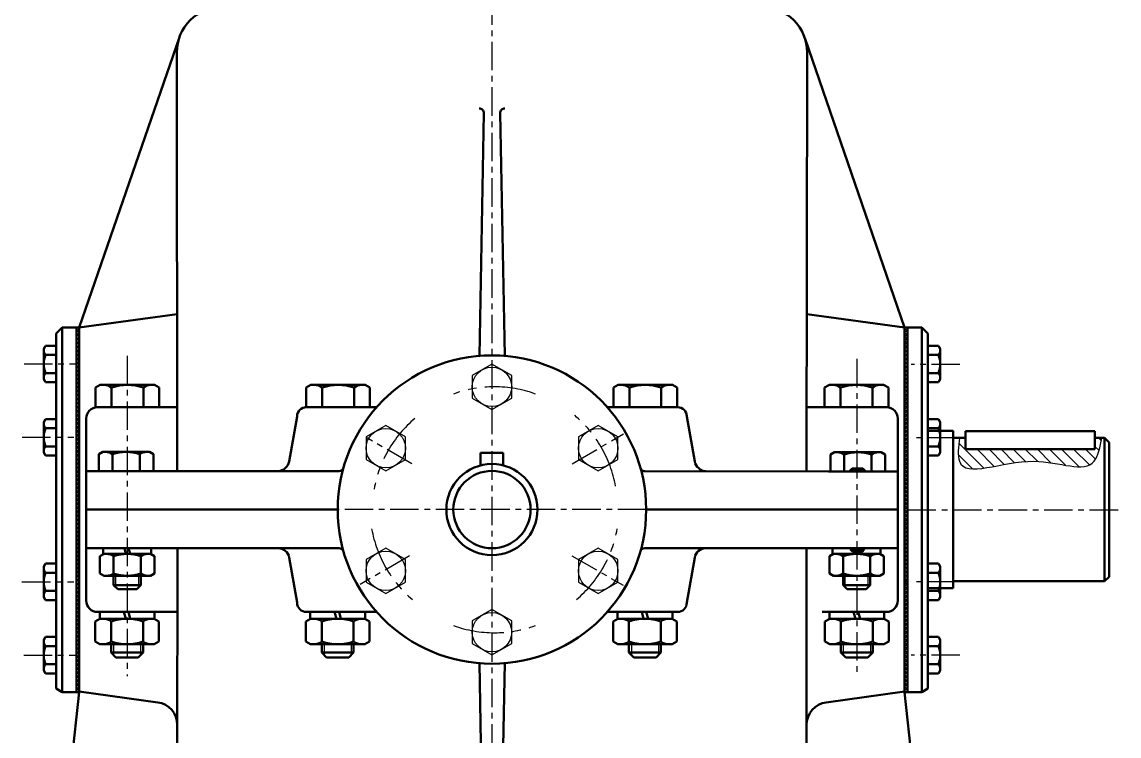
# Model space of a CAD drawing. Header units: millimetres. Extents: x -21370 to -1531, y 2 to 2748.
# Drawn here: x -3609.7 to -3127.6, y 1096.4 to 1410.3 of the extents above; entities that cross this region are included whole.
import ezdxf

# ---------------------------------------------------------------- set-up
doc = ezdxf.new("R2010")
doc.units = ezdxf.units.MM
doc.header["$LTSCALE"] = 10
doc.header["$MEASUREMENT"] = 0
doc.linetypes.add('CENTER', pattern=[2, 1.25, -0.25, 0.25, -0.25])
doc.linetypes.add('CENTER2', pattern=[1.125, 0.75, -0.125, 0.125, -0.125])
for name, color, linetype, lineweight in [('net dam', 7, 'Continuous', 50), ('NET TAM', 80, 'CENTER', 25), ('NET ĐẬM', 7, 'Continuous', 50), ('THƯỜNG MẢNH', 110, 'Continuous', 25)]:
    doc.layers.add(name, color=color, linetype=linetype, lineweight=lineweight)

msp = doc.modelspace()

# ---------------------------------------------------------------- linework, layer by layer
for points in [[(-3403.187, 1259.895), (-3411.848, 1254.895), (-3411.848, 1244.895), (-3403.187, 1239.895), (-3394.527, 1244.895), (-3394.527, 1254.895)], [(-3458.54, 1227.938), (-3458.54, 1217.938), (-3449.879, 1212.938), (-3441.219, 1217.938), (-3441.219, 1227.938), (-3449.879, 1232.938)], [(-3347.835, 1227.938), (-3356.495, 1232.938), (-3365.155, 1227.938), (-3365.155, 1217.938), (-3356.495, 1212.938), (-3347.835, 1217.938)], [(-3458.54, 1164.022), (-3449.879, 1159.022), (-3441.219, 1164.022), (-3441.219, 1174.022), (-3449.879, 1179.022), (-3458.54, 1174.022)], [(-3347.835, 1164.022), (-3347.835, 1174.022), (-3356.495, 1179.022), (-3365.155, 1174.022), (-3365.155, 1164.022), (-3356.495, 1159.022)], [(-3403.187, 1132.065), (-3394.527, 1137.065), (-3394.527, 1147.065), (-3403.187, 1152.065), (-3411.848, 1147.065), (-3411.848, 1137.065)]]:
    msp.add_lwpolyline(points, close=True)
for centre in [(-3403.187, 1249.895), (-3449.879, 1222.938), (-3356.495, 1222.938), (-3449.879, 1169.022), (-3356.495, 1169.022), (-3403.187, 1142.065)]:
    msp.add_circle(centre, 8.66)
at = {"layer": 'net dam'}
for p, q in [((-3408.706, 1263.535), (-3406.789, 1370.227)), ((-3397.567, 1263.526), (-3399.551, 1370.226)), ((-3594.689, 1273.39), (-3592.109, 1275.97)), ((-3592.109, 1275.97), (-3594.689, 1273.39)), ((-3594.689, 1117.315), (-3594.689, 1273.39)), ((-3592.109, 1275.97), (-3584.533, 1275.97)), ((-3592.109, 1275.97), (-3592.109, 1115.754)), ((-3585.823, 1275.97), (-3585.823, 1115.754)), ((-3584.533, 1275.97), (-3584.533, 1115.754)), ((-3221.842, 1275.97), (-3221.842, 1115.754)), ((-3214.265, 1275.97), (-3221.842, 1275.97)), ((-3220.552, 1275.97), (-3220.552, 1115.754)), ((-3211.685, 1273.39), (-3214.265, 1275.97)), ((-3214.265, 1275.97), (-3211.685, 1273.39)), ((-3214.265, 1275.97), (-3214.265, 1115.754)), ((-3211.685, 1117.315), (-3211.685, 1273.39)), ((-3594.689, 1267.97), (-3599.394, 1267.97)), ((-3599.394, 1263.97), (-3594.689, 1263.97)), ((-3211.685, 1267.97), (-3206.98, 1267.97)), ((-3206.98, 1263.97), (-3211.685, 1263.97)), ((-3594.689, 1255.97), (-3599.394, 1255.97)), ((-3211.685, 1255.97), (-3206.98, 1255.97)), ((-3594.689, 1251.97), (-3599.394, 1251.97)), ((-3577.382, 1240.97), (-3577.382, 1249.569)), ((-3570.382, 1240.97), (-3570.382, 1249.569)), ((-3556.382, 1249.569), (-3556.382, 1240.97)), ((-3549.382, 1240.97), (-3549.382, 1249.569)), ((-3484.816, 1240.97), (-3484.816, 1249.569)), ((-3477.816, 1240.97), (-3477.816, 1249.569)), ((-3463.816, 1249.569), (-3463.816, 1240.97)), ((-3456.816, 1240.97), (-3456.816, 1249.569)), ((-3349.816, 1240.97), (-3349.816, 1249.569)), ((-3342.816, 1240.97), (-3342.816, 1249.569)), ((-3328.816, 1249.569), (-3328.816, 1240.97)), ((-3321.816, 1240.97), (-3321.816, 1249.569)), ((-3256.993, 1240.97), (-3256.993, 1249.569)), ((-3249.993, 1249.569), (-3249.993, 1240.97)), ((-3235.993, 1240.97), (-3235.993, 1249.569)), ((-3228.993, 1240.97), (-3228.993, 1249.569)), ((-3211.685, 1251.97), (-3206.98, 1251.97)), ((-3594.689, 1235.742), (-3599.394, 1235.742)), ((-3599.394, 1231.742), (-3594.689, 1231.742)), ((-3206.98, 1231.742), (-3211.685, 1231.742)), ((-3594.689, 1223.742), (-3599.394, 1223.742)), ((-3575.971, 1212.888), (-3575.971, 1220.259)), ((-3569.971, 1212.888), (-3569.971, 1220.259)), ((-3557.971, 1220.259), (-3557.971, 1212.888)), ((-3551.971, 1212.888), (-3551.971, 1220.259)), ((-3254.403, 1212.763), (-3254.403, 1220.134)), ((-3248.403, 1220.134), (-3248.403, 1212.763)), ((-3236.403, 1212.763), (-3236.403, 1220.134)), ((-3230.403, 1212.763), (-3230.403, 1220.134)), ((-3211.685, 1223.742), (-3206.98, 1223.742)), ((-3594.689, 1219.742), (-3599.394, 1219.742)), ((-3211.685, 1219.742), (-3206.98, 1219.742)), ((-3245.904, 1212.963), (-3244.914, 1213.963)), ((-3245.904, 1212.963), (-3239.224, 1212.963)), ((-3244.914, 1213.963), (-3240.214, 1213.963)), ((-3239.224, 1212.963), (-3240.214, 1213.963)), ((-3585.461, 1178.959), (-3584.533, 1178.959)), ((-3581.533, 1178.959), (-3566.756, 1178.959)), ((-3573.566, 1178.959), (-3541.533, 1178.959)), ((-3232.808, 1178.959), (-3264.842, 1178.959)), ((-3244.563, 1177.457), (-3245.573, 1178.457)), ((-3245.563, 1178.959), (-3239.563, 1178.959)), ((-3240.563, 1177.457), (-3239.553, 1178.457)), ((-3224.842, 1178.959), (-3239.619, 1178.959)), ((-3220.914, 1178.959), (-3221.842, 1178.959)), ((-3594.689, 1172.218), (-3599.394, 1172.218)), ((-3575.454, 1167.89), (-3575.454, 1175.431)), ((-3569.454, 1167.89), (-3569.454, 1175.431)), ((-3557.454, 1175.431), (-3557.454, 1167.89)), ((-3551.454, 1167.89), (-3551.454, 1175.431)), ((-3254.92, 1167.89), (-3254.92, 1175.431)), ((-3248.92, 1175.431), (-3248.92, 1167.89)), ((-3236.92, 1167.89), (-3236.92, 1175.431)), ((-3230.92, 1167.89), (-3230.92, 1175.431)), ((-3211.685, 1172.218), (-3206.98, 1172.218)), ((-3594.689, 1168.218), (-3599.394, 1168.218)), ((-3573.671, 1166.861), (-3553.237, 1166.861)), ((-3569.454, 1162.761), (-3569.454, 1166.861)), ((-3557.454, 1162.761), (-3557.454, 1166.861)), ((-3232.703, 1166.861), (-3253.137, 1166.861)), ((-3248.92, 1162.761), (-3248.92, 1166.861)), ((-3236.92, 1162.761), (-3236.92, 1166.861)), ((-3211.685, 1168.218), (-3206.98, 1168.218)), ((-3569.454, 1162.761), (-3567.654, 1160.961)), ((-3557.454, 1162.761), (-3569.454, 1162.761)), ((-3557.454, 1162.761), (-3559.254, 1160.961)), ((-3248.92, 1162.761), (-3247.12, 1160.961)), ((-3248.92, 1162.761), (-3236.92, 1162.761)), ((-3236.92, 1162.761), (-3238.72, 1160.961)), ((-3599.394, 1160.218), (-3594.689, 1160.218)), ((-3567.654, 1160.961), (-3559.254, 1160.961)), ((-3238.72, 1160.961), (-3247.12, 1160.961)), ((-3206.98, 1160.218), (-3211.685, 1160.218)), ((-3594.689, 1156.218), (-3599.394, 1156.218)), ((-3211.685, 1156.218), (-3206.98, 1156.218)), ((-3541.533, 1150.987), (-3576.66, 1150.987)), ((-3453.88, 1150.987), (-3484.816, 1150.99)), ((-3321.449, 1150.987), (-3352.495, 1150.987)), ((-3258.13, 1150.987), (-3229.715, 1150.987)), ((-3577.533, 1137.988), (-3577.533, 1146.786)), ((-3570.533, 1137.988), (-3570.533, 1146.786)), ((-3556.533, 1146.786), (-3556.533, 1137.988)), ((-3549.533, 1137.988), (-3549.533, 1146.786)), ((-3484.967, 1137.988), (-3484.967, 1146.786)), ((-3477.967, 1137.988), (-3477.967, 1146.786)), ((-3463.967, 1146.786), (-3463.967, 1137.988)), ((-3456.967, 1137.988), (-3456.967, 1146.786)), ((-3349.967, 1137.988), (-3349.967, 1146.786)), ((-3342.967, 1137.988), (-3342.967, 1146.786)), ((-3328.967, 1146.786), (-3328.967, 1137.988)), ((-3321.967, 1137.988), (-3321.967, 1146.786)), ((-3256.842, 1137.988), (-3256.842, 1146.786)), ((-3249.842, 1146.786), (-3249.842, 1137.988)), ((-3235.842, 1137.988), (-3235.842, 1146.786)), ((-3228.842, 1137.988), (-3228.842, 1146.786)), ((-3594.689, 1139.99), (-3599.394, 1139.99)), ((-3211.685, 1139.99), (-3206.98, 1139.99)), ((-3594.689, 1135.99), (-3599.394, 1135.99)), ((-3575.453, 1136.787), (-3551.613, 1136.787)), ((-3570.533, 1136.787), (-3570.533, 1133.087)), ((-3570.533, 1133.087), (-3568.433, 1130.987)), ((-3570.533, 1133.087), (-3556.533, 1133.087)), ((-3558.633, 1130.987), (-3556.533, 1133.087)), ((-3556.533, 1136.787), (-3556.533, 1133.087)), ((-3482.887, 1136.787), (-3459.047, 1136.787)), ((-3477.967, 1136.787), (-3477.967, 1133.087)), ((-3477.967, 1133.087), (-3475.867, 1130.987)), ((-3477.967, 1133.087), (-3463.967, 1133.087)), ((-3466.067, 1130.987), (-3463.967, 1133.087)), ((-3463.967, 1136.787), (-3463.967, 1133.087)), ((-3347.887, 1136.787), (-3324.048, 1136.787)), ((-3342.967, 1136.787), (-3342.967, 1133.087)), ((-3342.967, 1133.087), (-3340.867, 1130.987)), ((-3342.967, 1133.087), (-3328.967, 1133.087)), ((-3331.067, 1130.987), (-3328.967, 1133.087)), ((-3328.967, 1136.787), (-3328.967, 1133.087)), ((-3230.922, 1136.787), (-3254.761, 1136.787)), ((-3249.842, 1136.787), (-3249.842, 1133.087)), ((-3247.742, 1130.987), (-3249.842, 1133.087)), ((-3235.842, 1133.087), (-3249.842, 1133.087)), ((-3235.842, 1133.087), (-3237.942, 1130.987)), ((-3235.842, 1136.787), (-3235.842, 1133.087)), ((-3211.685, 1135.99), (-3206.98, 1135.99)), ((-3568.433, 1130.987), (-3558.633, 1130.987)), ((-3475.867, 1130.987), (-3466.067, 1130.987)), ((-3408.706, 1128.425), (-3405.778, 965.491)), ((-3397.567, 1128.433), (-3400.597, 965.491)), ((-3340.867, 1130.987), (-3331.067, 1130.987)), ((-3237.942, 1130.987), (-3247.742, 1130.987)), ((-3599.394, 1127.99), (-3594.689, 1127.99)), ((-3594.689, 1123.99), (-3599.394, 1123.99)), ((-3206.98, 1127.99), (-3211.685, 1127.99)), ((-3211.685, 1123.99), (-3206.98, 1123.99))]:
    msp.add_line(p, q, dxfattribs=at)
at = {"layer": 'net dam', "ltscale": 3}
for p, q in [((-3599.394, 1267.97), (-3600.144, 1266.671)), ((-3600.144, 1253.269), (-3600.144, 1266.671)), ((-3206.98, 1267.97), (-3206.23, 1266.671)), ((-3206.23, 1253.269), (-3206.23, 1266.671)), ((-3599.394, 1251.97), (-3600.144, 1253.269)), ((-3577.382, 1249.569), (-3575.301, 1250.77)), ((-3575.301, 1250.77), (-3551.462, 1250.77)), ((-3549.382, 1249.569), (-3551.462, 1250.77)), ((-3484.816, 1249.569), (-3482.736, 1250.77)), ((-3482.736, 1250.77), (-3458.896, 1250.77)), ((-3456.816, 1249.569), (-3458.896, 1250.77)), ((-3349.816, 1249.569), (-3347.736, 1250.77)), ((-3347.736, 1250.77), (-3323.896, 1250.77)), ((-3321.816, 1249.569), (-3323.896, 1250.77)), ((-3256.993, 1249.569), (-3254.913, 1250.77)), ((-3231.073, 1250.77), (-3254.913, 1250.77)), ((-3228.993, 1249.569), (-3231.073, 1250.77)), ((-3206.98, 1251.97), (-3206.23, 1253.269)), ((-3599.394, 1235.742), (-3600.144, 1234.443)), ((-3600.144, 1221.041), (-3600.144, 1234.443)), ((-3206.98, 1235.742), (-3206.23, 1234.443)), ((-3206.23, 1221.041), (-3206.23, 1234.443)), ((-3599.394, 1219.742), (-3600.144, 1221.041)), ((-3575.971, 1220.259), (-3574.188, 1221.288)), ((-3574.188, 1221.288), (-3553.754, 1221.288)), ((-3551.971, 1220.259), (-3553.754, 1221.288)), ((-3254.403, 1220.134), (-3252.62, 1221.163)), ((-3232.186, 1221.163), (-3252.62, 1221.163)), ((-3230.403, 1220.134), (-3232.186, 1221.163)), ((-3206.98, 1219.742), (-3206.23, 1221.041)), ((-3575.971, 1212.888), (-3551.117, 1212.888)), ((-3245.901, 1212.763), (-3255.258, 1212.763)), ((-3230.403, 1212.763), (-3239.225, 1212.763)), ((-3575.454, 1175.431), (-3573.671, 1176.461)), ((-3574.004, 1178.961), (-3574.004, 1176.461)), ((-3574.004, 1176.461), (-3552.904, 1176.461)), ((-3564.689, 1178.959), (-3564.019, 1176.459)), ((-3562.889, 1178.959), (-3562.219, 1176.459)), ((-3551.454, 1175.431), (-3553.237, 1176.461)), ((-3552.904, 1178.961), (-3552.904, 1176.461)), ((-3254.92, 1175.431), (-3253.137, 1176.461)), ((-3253.47, 1178.961), (-3253.47, 1176.461)), ((-3232.37, 1176.461), (-3253.47, 1176.461)), ((-3244.563, 1177.457), (-3240.563, 1177.457)), ((-3243.595, 1177.457), (-3243.328, 1176.459)), ((-3241.795, 1177.457), (-3241.528, 1176.459)), ((-3230.92, 1175.431), (-3232.703, 1176.461)), ((-3232.37, 1178.961), (-3232.37, 1176.461)), ((-3599.394, 1172.218), (-3600.144, 1170.919)), ((-3206.98, 1172.218), (-3206.23, 1170.919)), ((-3600.144, 1170.919), (-3600.144, 1157.517)), ((-3575.454, 1167.89), (-3573.671, 1166.861)), ((-3551.454, 1167.89), (-3553.237, 1166.861)), ((-3254.92, 1167.89), (-3253.137, 1166.861)), ((-3230.92, 1167.89), (-3232.703, 1166.861)), ((-3206.23, 1170.919), (-3206.23, 1157.517)), ((-3599.394, 1156.218), (-3600.144, 1157.517)), ((-3206.98, 1156.218), (-3206.23, 1157.517)), ((-3577.533, 1146.786), (-3575.453, 1147.987)), ((-3575.583, 1150.987), (-3575.583, 1147.987)), ((-3575.583, 1147.987), (-3551.483, 1147.987)), ((-3564.935, 1150.987), (-3564.131, 1147.987)), ((-3562.935, 1150.987), (-3562.131, 1147.987)), ((-3549.533, 1146.786), (-3551.613, 1147.987)), ((-3551.483, 1150.987), (-3551.483, 1147.987)), ((-3484.967, 1146.786), (-3482.887, 1147.987)), ((-3483.017, 1150.987), (-3483.017, 1147.987)), ((-3483.017, 1147.987), (-3458.917, 1147.987)), ((-3472.369, 1150.987), (-3471.565, 1147.987)), ((-3470.369, 1150.987), (-3469.565, 1147.987)), ((-3456.967, 1146.786), (-3459.047, 1147.987)), ((-3458.917, 1150.987), (-3458.917, 1147.987)), ((-3349.967, 1146.786), (-3347.887, 1147.987)), ((-3348.017, 1150.987), (-3348.017, 1147.987)), ((-3348.017, 1147.987), (-3323.917, 1147.987)), ((-3337.369, 1150.987), (-3336.566, 1147.987)), ((-3335.369, 1150.987), (-3334.566, 1147.987)), ((-3321.967, 1146.786), (-3324.048, 1147.987)), ((-3323.917, 1150.987), (-3323.917, 1147.987)), ((-3256.842, 1146.786), (-3254.761, 1147.987)), ((-3254.892, 1150.987), (-3254.892, 1147.987)), ((-3230.792, 1147.987), (-3254.892, 1147.987)), ((-3244.243, 1150.987), (-3243.44, 1147.987)), ((-3242.243, 1150.987), (-3241.44, 1147.987)), ((-3228.842, 1146.786), (-3230.922, 1147.987)), ((-3230.792, 1150.987), (-3230.792, 1147.987)), ((-3599.394, 1139.99), (-3600.144, 1138.691)), ((-3600.144, 1138.691), (-3600.144, 1125.289)), ((-3577.533, 1137.988), (-3575.453, 1136.787)), ((-3549.533, 1137.988), (-3551.613, 1136.787)), ((-3484.967, 1137.988), (-3482.887, 1136.787)), ((-3456.967, 1137.988), (-3459.047, 1136.787)), ((-3349.967, 1137.988), (-3347.887, 1136.787)), ((-3321.967, 1137.988), (-3324.048, 1136.787)), ((-3256.842, 1137.988), (-3254.761, 1136.787)), ((-3228.842, 1137.988), (-3230.922, 1136.787)), ((-3206.98, 1139.99), (-3206.23, 1138.691)), ((-3206.23, 1138.691), (-3206.23, 1125.289)), ((-3599.394, 1123.99), (-3600.144, 1125.289)), ((-3206.98, 1123.99), (-3206.23, 1125.289))]:
    msp.add_line(p, q, dxfattribs=at)
for centre, radius, start, end in [((-3597.103, 1265.97), 3.042, 180, 221.11209), ((-3589.103, 1259.97), 11.042, 158.76069, 201.23931), ((-3209.272, 1265.97), 3.042, 318.88791, 0), ((-3217.272, 1259.97), 11.042, 338.76069, 21.23931), ((-3597.103, 1253.97), 3.042, 138.88791, 180), ((-3209.272, 1253.97), 3.042, 0, 41.11209), ((-3573.882, 1245.069), 5.7, 52.12112, 90), ((-3552.882, 1245.069), 5.7, 90, 127.87888), ((-3481.316, 1245.069), 5.7, 52.12112, 90), ((-3460.316, 1245.069), 5.7, 90, 127.87888), ((-3346.316, 1245.069), 5.7, 52.12112, 90), ((-3325.316, 1245.069), 5.7, 90, 127.87888), ((-3253.493, 1245.069), 5.7, 52.12112, 90), ((-3232.493, 1245.069), 5.7, 90, 127.87888), ((-3597.103, 1233.742), 3.042, 180, 221.11209), ((-3589.103, 1227.742), 11.042, 158.76069, 201.23931), ((-3209.272, 1233.742), 3.042, 318.88791, 0), ((-3217.272, 1227.742), 11.042, 338.76069, 21.23931), ((-3597.103, 1221.742), 3.042, 138.88791, 180), ((-3572.971, 1216.402), 4.886, 52.12112, 90), ((-3554.971, 1216.402), 4.886, 90, 127.87888), ((-3251.403, 1216.277), 4.886, 52.12112, 90), ((-3233.403, 1216.277), 4.886, 90, 127.87888), ((-3209.272, 1221.742), 3.042, 0, 41.11209), ((-3572.454, 1171.575), 4.886, 52.12112, 90), ((-3554.454, 1171.575), 4.886, 90, 127.87888), ((-3251.92, 1171.575), 4.886, 52.12112, 90), ((-3233.92, 1171.575), 4.886, 90, 127.87888), ((-3597.103, 1170.218), 3.042, 180, 221.11209), ((-3589.103, 1164.218), 11.042, 158.76069, 201.23931), ((-3572.454, 1171.747), 4.886, 270, 307.87888), ((-3563.454, 1184.861), 18, 250.52878, 289.47122), ((-3554.454, 1171.747), 4.886, 232.12112, 270), ((-3251.92, 1171.747), 4.886, 270, 307.87888), ((-3242.92, 1184.861), 18, 250.52878, 289.47122), ((-3233.92, 1171.747), 4.886, 232.12112, 270), ((-3209.272, 1170.218), 3.042, 318.88791, 0), ((-3217.272, 1164.218), 11.042, 338.76069, 21.23931), ((-3597.103, 1158.218), 3.042, 138.88791, 180), ((-3209.272, 1158.218), 3.042, 0, 41.11209), ((-3574.033, 1142.286), 5.7, 52.12112, 90), ((-3553.033, 1142.286), 5.7, 90, 127.87888), ((-3481.467, 1142.286), 5.7, 52.12112, 90), ((-3460.467, 1142.286), 5.7, 90, 127.87888), ((-3346.467, 1142.286), 5.7, 52.12112, 90), ((-3325.467, 1142.286), 5.7, 90, 127.87888), ((-3253.342, 1142.286), 5.7, 52.12112, 90), ((-3232.342, 1142.286), 5.7, 90, 127.87888), ((-3597.103, 1137.99), 3.042, 180, 221.11209), ((-3574.033, 1142.487), 5.7, 270, 307.87888), ((-3563.533, 1157.787), 21, 250.52878, 289.47122), ((-3553.033, 1142.487), 5.7, 232.12112, 270), ((-3481.467, 1142.487), 5.7, 270, 307.87888), ((-3470.967, 1157.787), 21, 250.52878, 289.47122), ((-3460.467, 1142.487), 5.7, 232.12112, 270), ((-3346.467, 1142.487), 5.7, 270, 307.87888), ((-3335.967, 1157.787), 21, 250.52878, 289.47122), ((-3325.467, 1142.487), 5.7, 232.12112, 270), ((-3253.342, 1142.487), 5.7, 270, 307.87888), ((-3242.842, 1157.787), 21, 250.52878, 289.47122), ((-3232.342, 1142.487), 5.7, 232.12112, 270), ((-3209.272, 1137.99), 3.042, 318.88791, 0), ((-3589.103, 1131.99), 11.042, 158.76069, 201.23931), ((-3217.272, 1131.99), 11.042, 338.76069, 21.23931), ((-3597.103, 1125.99), 3.042, 138.88791, 180), ((-3209.272, 1125.99), 3.042, 0, 41.11209)]:
    msp.add_arc(centre, radius, start, end, dxfattribs=at)
at = {"layer": 'net dam'}
for centre, radius, start, end in [((-3563.382, 1229.77), 21, 70.52878, 109.47122), ((-3552.882, 1245.069), 5.7, 90, 127.87888), ((-3470.816, 1229.77), 21, 70.52878, 109.47122), ((-3460.316, 1245.069), 5.7, 90, 127.87888), ((-3335.816, 1229.77), 21, 70.52878, 109.47122), ((-3325.316, 1245.069), 5.7, 90, 127.87888), ((-3253.493, 1245.069), 5.7, 52.12112, 90), ((-3242.993, 1229.77), 21, 70.52878, 109.47122), ((-3563.971, 1203.288), 18, 70.52878, 109.47122), ((-3554.971, 1216.402), 4.886, 90, 127.87888), ((-3251.403, 1216.277), 4.886, 52.12112, 90), ((-3242.403, 1203.163), 18, 70.52878, 109.47122), ((-3563.454, 1158.461), 18, 70.52878, 109.47122), ((-3554.454, 1171.575), 4.886, 90, 127.87888), ((-3251.92, 1171.575), 4.886, 52.12112, 90), ((-3242.92, 1158.461), 18, 70.52878, 109.47122), ((-3563.533, 1126.987), 21, 70.52878, 109.47122), ((-3553.033, 1142.286), 5.7, 90, 127.87888), ((-3470.967, 1126.987), 21, 70.52878, 109.47122), ((-3460.467, 1142.286), 5.7, 90, 127.87888), ((-3335.967, 1126.987), 21, 70.52878, 109.47122), ((-3325.467, 1142.286), 5.7, 90, 127.87888), ((-3253.342, 1142.286), 5.7, 52.12112, 90), ((-3242.842, 1126.987), 21, 70.52878, 109.47122)]:
    msp.add_arc(centre, radius, start, end, dxfattribs=at)
at = {"layer": 'NET TAM'}
for p, q in [((-3403.192, 1481.601), (-3403.192, 956.417)), ((-3438.436, 1216.059, 8.205), (-3458.491, 1227.689, 36.991)), ((-3367.963, 1216.1, 8.205), (-3345.395, 1229.251)), ((-3335.407, 1195.98), (-3470.967, 1195.98)), ((-3220.552, 1195.862), (-3127.606, 1195.862)), ((-3439.363, 1175.647, -6.948), (-3461.117, 1163.088, -6.948)), ((-3368.07, 1175.666, 7.373), (-3345.545, 1162.688, -0.832))]:
    msp.add_line(p, q, dxfattribs=at)
at = {"layer": 'NET TAM', "linetype": 'CENTER'}
for p, q in [((-3563.533, 1263.547), (-3563.533, 1122.68)), ((-3608.797, 1259.97), (-3586.06, 1259.97)), ((-3242.842, 1262.16), (-3242.842, 1122.68)), ((-3197.541, 1259.734), (-3218.937, 1259.734)), ((-3609.625, 1227.742), (-3586.888, 1227.742)), ((-3199.151, 1227.506), (-3219.173, 1227.506)), ((-3609.743, 1164.218), (-3587.006, 1164.218)), ((-3199.151, 1164.218), (-3219.173, 1164.218)), ((-3608.972, 1131.99), (-3586.235, 1131.99)), ((-3197.541, 1131.99), (-3218.937, 1131.99))]:
    msp.add_line(p, q, dxfattribs=at)
at = {"layer": 'NET TAM', "linetype": 'CENTER2', "ltscale": 3}
for centre, start, end in [((-3402.084, 1196.907), 70.18415, 109.81585), ((-3402.848, 1195.539, 17.592), 130.18415, 169.81585), ((-3401.039, 1196.907), 10.18415, 49.81585), ((-3403.891, 1196.907), 190.18415, 229.81585), ((-3400.274, 1196.907), 310.18415, 349.81585), ((-3402.084, 1194.827), 250.18415, 289.81585)]:
    msp.add_arc(centre, 53, start, end, dxfattribs=at)
at = {"layer": 'NET ĐẬM'}
for p, q in [((-3584.533, 1275.97), (-3540.521, 1403.627)), ((-3221.842, 1275.97), (-3265.592, 1402.835)), ((-3541.457, 1212.88), (-3541.66, 1396.952)), ((-3264.909, 1212.768), (-3264.714, 1396.952)), ((-3584.533, 1275.97), (-3541.533, 1281.901)), ((-3221.842, 1275.97), (-3264.842, 1281.901)), ((-3594.689, 1273.39), (-3594.689, 1117.315)), ((-3592.109, 1275.97), (-3592.109, 1115.754)), ((-3577.382, 1240.97), (-3541.533, 1240.97)), ((-3484.816, 1240.97), (-3453.883, 1240.97)), ((-3352.492, 1240.97), (-3321.559, 1240.97)), ((-3228.993, 1240.97), (-3264.842, 1240.97)), ((-3264.813, 1240.97), (-3228.993, 1240.97)), ((-3581.533, 1235.97), (-3581.533, 1155.97)), ((-3488.816, 1236.838), (-3492.296, 1217.101)), ((-3488.816, 1236.838), (-3488.816, 1236.97)), ((-3317.559, 1236.838), (-3317.559, 1236.97)), ((-3317.559, 1236.838), (-3314.079, 1217.101)), ((-3224.842, 1235.97), (-3224.842, 1155.97)), ((-3206.98, 1235.742), (-3211.685, 1235.742)), ((-3211.685, 1230.528), (-3200.506, 1230.528)), ((-3206.21, 1230.49), (-3206.233, 1230.49)), ((-3200.506, 1230.528), (-3200.534, 1227.436)), ((-3138.236, 1230.49), (-3195.028, 1230.49)), ((-3195.028, 1230.49), (-3195.028, 1222.49)), ((-3138.236, 1230.49), (-3138.236, 1222.49)), ((-3206.23, 1227.49), (-3206.233, 1227.49)), ((-3195.028, 1227.49), (-3200.533, 1227.49)), ((-3200.533, 1227.49), (-3200.533, 1162.604)), ((-3133.986, 1227.49), (-3138.236, 1227.49)), ((-3133.986, 1227.49), (-3133.986, 1164.47)), ((-3133.986, 1227.49), (-3131.986, 1225.498)), ((-3131.986, 1225.498), (-3131.986, 1166.462)), ((-3408.173, 1215.384), (-3408.173, 1220.841)), ((-3408.173, 1220.841), (-3403.187, 1220.841)), ((-3398.201, 1220.841), (-3403.187, 1220.841)), ((-3398.201, 1215.384), (-3398.201, 1220.841)), ((-3206.21, 1222.49), (-3206.233, 1222.49)), ((-3138.236, 1222.49), (-3195.028, 1222.49)), ((-3581.533, 1212.895), (-3470.368, 1212.852)), ((-3335.994, 1212.8), (-3255.258, 1212.763)), ((-3245.904, 1212.963), (-3245.901, 1212.763)), ((-3245.901, 1212.763), (-3239.225, 1212.763)), ((-3239.225, 1212.763), (-3239.224, 1212.963)), ((-3239.225, 1212.756), (-3224.842, 1212.749)), ((-3470.967, 1195.98), (-3581.533, 1195.97)), ((-3335.407, 1195.98), (-3245.738, 1195.972)), ((-3245.738, 1195.971), (-3224.842, 1195.97)), ((-3541.533, 1178.97), (-3581.533, 1178.97)), ((-3541.533, 1178.97), (-3470.328, 1178.97)), ((-3541.533, 978.078), (-3541.419, 1178.97)), ((-3336.047, 1178.969), (-3224.842, 1178.959)), ((-3264.85, 978.078), (-3264.955, 1178.97)), ((-3245.573, 1178.959), (-3245.573, 1178.459)), ((-3245.573, 1178.457), (-3239.553, 1178.457)), ((-3239.553, 1178.957), (-3239.553, 1178.457)), ((-3488.816, 1155.122), (-3492.296, 1174.859)), ((-3317.559, 1155.122), (-3314.079, 1174.859)), ((-3584.533, 1162.636), (-3584.533, 1162.626)), ((-3220.552, 1164.47), (-3221.842, 1164.47)), ((-3221.842, 1162.636), (-3221.842, 1162.626)), ((-3206.23, 1164.47), (-3206.233, 1164.47)), ((-3200.512, 1161.407), (-3200.54, 1164.499)), ((-3133.986, 1164.47), (-3200.54, 1164.47)), ((-3195.028, 1164.47), (-3195.028, 1164.218)), ((-3133.986, 1164.47), (-3131.986, 1166.462)), ((-3211.692, 1161.409), (-3200.512, 1161.407)), ((-3488.816, 1155.122), (-3488.816, 1154.99)), ((-3317.559, 1155.122), (-3317.559, 1154.99)), ((-3584.533, 1115.754), (-3599.88, 977.035)), ((-3594.689, 1117.315), (-3592.109, 1115.754)), ((-3592.109, 1115.754), (-3594.689, 1117.315)), ((-3592.109, 1115.754), (-3584.533, 1115.754)), ((-3584.533, 1115.99), (-3550.097, 1111.24)), ((-3221.842, 1115.99), (-3256.281, 1111.239)), ((-3221.842, 1115.754), (-3206.51, 974.64)), ((-3214.265, 1115.754), (-3221.842, 1115.754)), ((-3211.685, 1117.315), (-3214.265, 1115.754))]:
    msp.add_line(p, q, dxfattribs=at)
for radius in [67.78, 20.034, 16.986]:
    msp.add_circle((-3403.187, 1195.98), radius, dxfattribs=at)
for centre, radius, start, end in [((-3521.66, 1396.974), 20, 90, 180.0633), ((-3284.714, 1396.974), 20, 359.93918, 90), ((-3408.788, 1370.263), 2, 358.97041, 90), ((-3397.551, 1370.263), 2, 90, 181.06539), ((-3576.533, 1235.97), 5, 90, 180), ((-3484.816, 1236.97), 4, 90, 180), ((-3321.559, 1236.97), 4, 0, 90), ((-3229.842, 1235.97), 5, 360, 90), ((-3497.439, 1218.096), 5.238, 272.39276, 349.05508), ((-3308.774, 1218.189), 5.415, 191.59143, 265.96669), ((-3470.367, 1214.852), 2, 269.97776, 344.30896), ((-3335.993, 1214.8), 2, 195.64648, 269.97408), ((-3497.179, 1174.014), 4.956, 9.81441, 90.46994), ((-3470.328, 1176.97), 2, 15.80911, 90), ((-3336.047, 1176.969), 2, 89.99465, 164.19076), ((-3309.2, 1174.017), 4.95, 89.46991, 170.20935), ((-3576.533, 1155.97), 5, 180, 270), ((-3484.816, 1154.99), 4, 180, 270), ((-3321.559, 1154.99), 4, 270, 0), ((-3229.842, 1155.97), 5, 270, 0), ((-3551.463, 1101.334), 10, 359.96756, 82.14563), ((-3254.915, 1101.333), 10, 97.85437, 180.03)]:
    msp.add_arc(centre, radius, start, end, dxfattribs=at)
at = {"layer": 'THƯỜNG MẢNH', "linetype": 'Continuous', "ltscale": 3}
for p, q in [((-3585.823, 1275.536), (-3585.39, 1275.97)), ((-3584.533, 1274.062), (-3585.823, 1275.352)), ((-3585.823, 1273.768), (-3584.533, 1275.058)), ((-3584.533, 1272.294), (-3585.823, 1273.584)), ((-3585.823, 1272.001), (-3584.533, 1273.291)), ((-3584.533, 1275.829), (-3584.673, 1275.97)), ((-3221.842, 1275.358), (-3221.23, 1275.97)), ((-3220.552, 1274.24), (-3221.842, 1275.53)), ((-3221.842, 1273.59), (-3220.552, 1274.88)), ((-3220.552, 1272.472), (-3221.842, 1273.762)), ((-3221.842, 1271.822), (-3220.552, 1273.112)), ((-3584.533, 1270.526), (-3585.823, 1271.816)), ((-3585.823, 1270.233), (-3584.533, 1271.523)), ((-3584.533, 1268.758), (-3585.823, 1270.048)), ((-3585.823, 1268.465), (-3584.533, 1269.755)), ((-3584.533, 1266.991), (-3585.823, 1268.28)), ((-3220.552, 1270.705), (-3221.842, 1271.995)), ((-3221.842, 1270.054), (-3220.552, 1271.344)), ((-3220.552, 1268.937), (-3221.842, 1270.227)), ((-3221.842, 1268.287), (-3220.552, 1269.576)), ((-3220.552, 1267.169), (-3221.842, 1268.459)), ((-3585.823, 1266.697), (-3584.533, 1267.987)), ((-3584.533, 1265.223), (-3585.823, 1266.513)), ((-3585.823, 1264.93), (-3584.533, 1266.219)), ((-3584.533, 1263.455), (-3585.823, 1264.745)), ((-3585.823, 1263.162), (-3584.533, 1264.452)), ((-3221.842, 1266.519), (-3220.552, 1267.809)), ((-3220.552, 1265.401), (-3221.842, 1266.691)), ((-3221.842, 1264.751), (-3220.552, 1266.041)), ((-3220.552, 1263.634), (-3221.842, 1264.923)), ((-3221.842, 1262.983), (-3220.552, 1264.273)), ((-3584.533, 1261.687), (-3585.823, 1262.977)), ((-3585.823, 1261.394), (-3584.533, 1262.684)), ((-3584.533, 1259.919), (-3585.823, 1261.209)), ((-3585.823, 1259.626), (-3584.533, 1260.916)), ((-3584.533, 1258.152), (-3585.823, 1259.442)), ((-3585.823, 1257.859), (-3584.533, 1259.148)), ((-3220.552, 1261.866), (-3221.842, 1263.156)), ((-3221.842, 1261.215), (-3220.552, 1262.505)), ((-3220.552, 1260.098), (-3221.842, 1261.388)), ((-3221.842, 1259.448), (-3220.552, 1260.738)), ((-3220.552, 1258.33), (-3221.842, 1259.62)), ((-3221.842, 1257.68), (-3220.552, 1258.97)), ((-3584.533, 1256.384), (-3585.823, 1257.674)), ((-3585.823, 1256.091), (-3584.533, 1257.381)), ((-3584.533, 1254.616), (-3585.823, 1255.906)), ((-3585.823, 1254.323), (-3584.533, 1255.613)), ((-3584.533, 1252.848), (-3585.823, 1254.138)), ((-3585.823, 1252.555), (-3584.533, 1253.845)), ((-3220.552, 1256.563), (-3221.842, 1257.852)), ((-3221.842, 1255.912), (-3220.552, 1257.202)), ((-3220.552, 1254.795), (-3221.842, 1256.085)), ((-3221.842, 1254.144), (-3220.552, 1255.434)), ((-3220.552, 1253.027), (-3221.842, 1254.317)), ((-3221.842, 1252.377), (-3220.552, 1253.667)), ((-3584.533, 1251.081), (-3585.823, 1252.371)), ((-3585.823, 1250.787), (-3584.533, 1252.077)), ((-3584.533, 1249.313), (-3585.823, 1250.603)), ((-3585.823, 1249.02), (-3584.533, 1250.31)), ((-3584.533, 1247.545), (-3585.823, 1248.835)), ((-3220.552, 1251.259), (-3221.842, 1252.549)), ((-3221.842, 1250.609), (-3220.552, 1251.899)), ((-3220.552, 1249.491), (-3221.842, 1250.781)), ((-3221.842, 1248.841), (-3220.552, 1250.131)), ((-3220.552, 1247.724), (-3221.842, 1249.014)), ((-3585.823, 1247.252), (-3584.533, 1248.542)), ((-3584.533, 1245.777), (-3585.823, 1247.067)), ((-3585.823, 1245.484), (-3584.533, 1246.774)), ((-3584.533, 1244.01), (-3585.823, 1245.299)), ((-3585.823, 1243.716), (-3584.533, 1245.006)), ((-3221.842, 1247.073), (-3220.552, 1248.363)), ((-3220.552, 1245.956), (-3221.842, 1247.246)), ((-3221.842, 1245.306), (-3220.552, 1246.595)), ((-3220.552, 1244.188), (-3221.842, 1245.478)), ((-3221.842, 1243.538), (-3220.552, 1244.828)), ((-3584.533, 1242.242), (-3585.823, 1243.532)), ((-3585.823, 1241.949), (-3584.533, 1243.239)), ((-3584.533, 1240.474), (-3585.823, 1241.764)), ((-3585.823, 1240.181), (-3584.533, 1241.471)), ((-3584.533, 1238.706), (-3585.823, 1239.996)), ((-3585.823, 1238.413), (-3584.533, 1239.703)), ((-3220.552, 1242.42), (-3221.842, 1243.71)), ((-3221.842, 1241.77), (-3220.552, 1243.06)), ((-3220.552, 1240.653), (-3221.842, 1241.943)), ((-3221.842, 1240.002), (-3220.552, 1241.292)), ((-3220.552, 1238.885), (-3221.842, 1240.175)), ((-3221.842, 1238.235), (-3220.552, 1239.524)), ((-3584.533, 1236.939), (-3585.823, 1238.228)), ((-3585.823, 1236.645), (-3584.533, 1237.935)), ((-3584.533, 1235.171), (-3585.823, 1236.461)), ((-3585.823, 1234.878), (-3584.533, 1236.167)), ((-3584.533, 1233.403), (-3585.823, 1234.693)), ((-3585.823, 1233.11), (-3584.533, 1234.4)), ((-3220.552, 1237.117), (-3221.842, 1238.407)), ((-3221.842, 1236.467), (-3220.552, 1237.757)), ((-3220.552, 1235.349), (-3221.842, 1236.639)), ((-3221.842, 1234.699), (-3220.552, 1235.989)), ((-3220.552, 1233.582), (-3221.842, 1234.871)), ((-3584.533, 1231.635), (-3585.823, 1232.925)), ((-3585.823, 1231.342), (-3584.533, 1232.632)), ((-3584.533, 1229.867), (-3585.823, 1231.157)), ((-3585.823, 1229.574), (-3584.533, 1230.864)), ((-3221.842, 1232.931), (-3220.552, 1234.221)), ((-3220.552, 1231.814), (-3221.842, 1233.104)), ((-3221.842, 1231.163), (-3220.552, 1232.453)), ((-3220.552, 1230.046), (-3221.842, 1231.336)), ((-3221.842, 1229.396), (-3220.552, 1230.686)), ((-3220.552, 1228.278), (-3221.842, 1229.568)), ((-3584.533, 1228.1), (-3585.823, 1229.39)), ((-3585.823, 1227.807), (-3584.533, 1229.096)), ((-3584.533, 1226.332), (-3585.823, 1227.622)), ((-3585.823, 1226.039), (-3584.533, 1227.329)), ((-3584.533, 1224.564), (-3585.823, 1225.854)), ((-3585.823, 1224.271), (-3584.533, 1225.561)), ((-3221.842, 1227.628), (-3220.552, 1228.918)), ((-3220.552, 1226.511), (-3221.842, 1227.8)), ((-3221.842, 1225.86), (-3220.552, 1227.15)), ((-3220.552, 1224.743), (-3221.842, 1226.033)), ((-3221.842, 1224.092), (-3220.552, 1225.382)), ((-3584.533, 1222.796), (-3585.823, 1224.086)), ((-3585.823, 1222.503), (-3584.533, 1223.793)), ((-3584.533, 1221.029), (-3585.823, 1222.318)), ((-3585.823, 1220.735), (-3584.533, 1222.025)), ((-3584.533, 1219.261), (-3585.823, 1220.551)), ((-3585.823, 1218.968), (-3584.533, 1220.258)), ((-3220.552, 1222.975), (-3221.842, 1224.265)), ((-3221.842, 1222.325), (-3220.552, 1223.614)), ((-3220.552, 1221.207), (-3221.842, 1222.497)), ((-3221.842, 1220.557), (-3220.552, 1221.847)), ((-3220.552, 1219.439), (-3221.842, 1220.729)), ((-3221.842, 1218.789), (-3220.552, 1220.079)), ((-3584.533, 1217.493), (-3585.823, 1218.783)), ((-3585.823, 1217.2), (-3584.533, 1218.49)), ((-3584.533, 1215.725), (-3585.823, 1217.015)), ((-3585.823, 1215.432), (-3584.533, 1216.722)), ((-3584.533, 1213.958), (-3585.823, 1215.247)), ((-3220.552, 1217.672), (-3221.842, 1218.962)), ((-3221.842, 1217.021), (-3220.552, 1218.311)), ((-3220.552, 1215.904), (-3221.842, 1217.194)), ((-3221.842, 1215.254), (-3220.552, 1216.543)), ((-3220.552, 1214.136), (-3221.842, 1215.426)), ((-3585.823, 1213.664), (-3584.533, 1214.954)), ((-3584.533, 1212.19), (-3585.823, 1213.48)), ((-3585.823, 1211.897), (-3584.533, 1213.186)), ((-3584.533, 1210.422), (-3585.823, 1211.712)), ((-3585.823, 1210.129), (-3584.533, 1211.419)), ((-3221.842, 1213.486), (-3220.552, 1214.776)), ((-3220.552, 1212.368), (-3221.842, 1213.658)), ((-3221.842, 1211.718), (-3220.552, 1213.008)), ((-3220.552, 1210.601), (-3221.842, 1211.89)), ((-3221.842, 1209.95), (-3220.552, 1211.24)), ((-3584.533, 1208.654), (-3585.823, 1209.944)), ((-3585.823, 1208.361), (-3584.533, 1209.651)), ((-3584.533, 1206.886), (-3585.823, 1208.176)), ((-3585.823, 1206.593), (-3584.533, 1207.883)), ((-3584.533, 1205.119), (-3585.823, 1206.409)), ((-3585.823, 1204.826), (-3584.533, 1206.115)), ((-3220.552, 1208.833), (-3221.842, 1210.123)), ((-3221.842, 1208.182), (-3220.552, 1209.472)), ((-3220.552, 1207.065), (-3221.842, 1208.355)), ((-3221.842, 1206.415), (-3220.552, 1207.705)), ((-3220.552, 1205.297), (-3221.842, 1206.587)), ((-3221.842, 1204.647), (-3220.552, 1205.937)), ((-3584.533, 1203.351), (-3585.823, 1204.641)), ((-3585.823, 1203.058), (-3584.533, 1204.348)), ((-3584.533, 1201.583), (-3585.823, 1202.873)), ((-3585.823, 1201.29), (-3584.533, 1202.58)), ((-3584.533, 1199.815), (-3585.823, 1201.105)), ((-3585.823, 1199.522), (-3584.533, 1200.812)), ((-3220.552, 1203.53), (-3221.842, 1204.819)), ((-3221.842, 1202.879), (-3220.552, 1204.169)), ((-3220.552, 1201.762), (-3221.842, 1203.052)), ((-3221.842, 1201.111), (-3220.552, 1202.401)), ((-3220.552, 1199.994), (-3221.842, 1201.284)), ((-3221.842, 1199.344), (-3220.552, 1200.634)), ((-3584.533, 1198.048), (-3585.823, 1199.338)), ((-3585.823, 1197.754), (-3584.533, 1199.044)), ((-3584.533, 1196.28), (-3585.823, 1197.57)), ((-3585.823, 1195.987), (-3584.533, 1197.277)), ((-3584.533, 1194.512), (-3585.823, 1195.802)), ((-3220.552, 1198.226), (-3221.842, 1199.516)), ((-3221.842, 1197.576), (-3220.552, 1198.866)), ((-3220.552, 1196.458), (-3221.842, 1197.748)), ((-3221.842, 1195.808), (-3220.552, 1197.098)), ((-3220.552, 1194.691), (-3221.842, 1195.981)), ((-3585.823, 1194.219), (-3584.533, 1195.509)), ((-3584.533, 1192.744), (-3585.823, 1194.034)), ((-3585.823, 1192.451), (-3584.533, 1193.741)), ((-3584.533, 1190.977), (-3585.823, 1192.266)), ((-3585.823, 1190.683), (-3584.533, 1191.973)), ((-3221.842, 1194.04), (-3220.552, 1195.33)), ((-3220.552, 1192.923), (-3221.842, 1194.213)), ((-3221.842, 1192.273), (-3220.552, 1193.562)), ((-3220.552, 1191.155), (-3221.842, 1192.445)), ((-3221.842, 1190.505), (-3220.552, 1191.795)), ((-3584.533, 1189.209), (-3585.823, 1190.499)), ((-3585.823, 1188.916), (-3584.533, 1190.206)), ((-3584.533, 1187.441), (-3585.823, 1188.731)), ((-3585.823, 1187.148), (-3584.533, 1188.438)), ((-3584.533, 1185.673), (-3585.823, 1186.963)), ((-3585.823, 1185.38), (-3584.533, 1186.67)), ((-3220.552, 1189.387), (-3221.842, 1190.677)), ((-3221.842, 1188.737), (-3220.552, 1190.027)), ((-3220.552, 1187.62), (-3221.842, 1188.91)), ((-3221.842, 1186.969), (-3220.552, 1188.259)), ((-3220.552, 1185.852), (-3221.842, 1187.142)), ((-3221.842, 1185.202), (-3220.552, 1186.491)), ((-3584.533, 1183.906), (-3585.823, 1185.195)), ((-3585.823, 1183.612), (-3584.533, 1184.902)), ((-3584.533, 1182.138), (-3585.823, 1183.428)), ((-3585.823, 1181.845), (-3584.533, 1183.134)), ((-3584.533, 1180.37), (-3585.823, 1181.66)), ((-3585.823, 1180.077), (-3584.533, 1181.367)), ((-3220.552, 1184.084), (-3221.842, 1185.374)), ((-3221.842, 1183.434), (-3220.552, 1184.724)), ((-3220.552, 1182.316), (-3221.842, 1183.606)), ((-3221.842, 1181.666), (-3220.552, 1182.956)), ((-3220.552, 1180.549), (-3221.842, 1181.838)), ((-3584.533, 1178.602), (-3585.823, 1179.892)), ((-3585.823, 1178.309), (-3584.533, 1179.599)), ((-3584.533, 1176.834), (-3585.823, 1178.124)), ((-3585.823, 1176.541), (-3584.533, 1177.831)), ((-3221.842, 1179.898), (-3220.552, 1181.188)), ((-3220.552, 1178.781), (-3221.842, 1180.071)), ((-3221.842, 1178.13), (-3220.552, 1179.42)), ((-3220.552, 1177.013), (-3221.842, 1178.303)), ((-3221.842, 1176.363), (-3220.552, 1177.653)), ((-3220.552, 1175.245), (-3221.842, 1176.535)), ((-3584.533, 1175.067), (-3585.823, 1176.357)), ((-3585.823, 1174.773), (-3584.533, 1176.063)), ((-3584.533, 1173.299), (-3585.823, 1174.589)), ((-3585.823, 1173.006), (-3584.533, 1174.296)), ((-3584.533, 1171.531), (-3585.823, 1172.821)), ((-3585.823, 1171.238), (-3584.533, 1172.528)), ((-3221.842, 1174.595), (-3220.552, 1175.885)), ((-3220.552, 1173.477), (-3221.842, 1174.767)), ((-3221.842, 1172.827), (-3220.552, 1174.117)), ((-3220.552, 1171.71), (-3221.842, 1173)), ((-3221.842, 1171.059), (-3220.552, 1172.349)), ((-3584.533, 1169.763), (-3585.823, 1171.053)), ((-3585.823, 1169.47), (-3584.533, 1170.76)), ((-3584.533, 1167.996), (-3585.823, 1169.285)), ((-3585.823, 1167.702), (-3584.533, 1168.992)), ((-3584.533, 1166.228), (-3585.823, 1167.518)), ((-3585.823, 1165.935), (-3584.533, 1167.225)), ((-3220.552, 1169.942), (-3221.842, 1171.232)), ((-3221.842, 1169.292), (-3220.552, 1170.581)), ((-3220.552, 1168.174), (-3221.842, 1169.464)), ((-3221.842, 1167.524), (-3220.552, 1168.814)), ((-3220.552, 1166.406), (-3221.842, 1167.696)), ((-3221.842, 1165.756), (-3220.552, 1167.046)), ((-3584.533, 1164.46), (-3585.823, 1165.75)), ((-3585.823, 1164.167), (-3584.533, 1165.457)), ((-3584.533, 1162.692), (-3585.823, 1163.982)), ((-3585.823, 1162.399), (-3584.533, 1163.689)), ((-3584.533, 1160.925), (-3585.823, 1162.214)), ((-3220.552, 1164.639), (-3221.842, 1165.929)), ((-3221.842, 1163.988), (-3220.552, 1165.278)), ((-3220.552, 1162.871), (-3221.842, 1164.161)), ((-3221.842, 1162.221), (-3220.552, 1163.51)), ((-3220.552, 1161.103), (-3221.842, 1162.393)), ((-3585.823, 1160.631), (-3584.533, 1161.921)), ((-3584.533, 1159.157), (-3585.823, 1160.447)), ((-3585.823, 1158.864), (-3584.533, 1160.153)), ((-3584.533, 1157.389), (-3585.823, 1158.679)), ((-3585.823, 1157.096), (-3584.533, 1158.386)), ((-3221.842, 1160.453), (-3220.552, 1161.743)), ((-3220.552, 1159.335), (-3221.842, 1160.625)), ((-3221.842, 1158.685), (-3220.552, 1159.975)), ((-3220.552, 1157.568), (-3221.842, 1158.857)), ((-3221.842, 1156.917), (-3220.552, 1158.207)), ((-3584.533, 1155.621), (-3585.823, 1156.911)), ((-3585.823, 1155.328), (-3584.533, 1156.618)), ((-3584.533, 1153.853), (-3585.823, 1155.143)), ((-3585.823, 1153.56), (-3584.533, 1154.85)), ((-3584.533, 1152.086), (-3585.823, 1153.376)), ((-3585.823, 1151.793), (-3584.533, 1153.082)), ((-3220.552, 1155.8), (-3221.842, 1157.09)), ((-3221.842, 1155.149), (-3220.552, 1156.439)), ((-3220.552, 1154.032), (-3221.842, 1155.322)), ((-3221.842, 1153.382), (-3220.552, 1154.672)), ((-3220.552, 1152.264), (-3221.842, 1153.554)), ((-3221.842, 1151.614), (-3220.552, 1152.904)), ((-3584.533, 1150.318), (-3585.823, 1151.608)), ((-3585.823, 1150.025), (-3584.533, 1151.315)), ((-3584.533, 1148.55), (-3585.823, 1149.84)), ((-3585.823, 1148.257), (-3584.533, 1149.547)), ((-3584.533, 1146.782), (-3585.823, 1148.072)), ((-3585.823, 1146.489), (-3584.533, 1147.779)), ((-3220.552, 1150.497), (-3221.842, 1151.786)), ((-3221.842, 1149.846), (-3220.552, 1151.136)), ((-3220.552, 1148.729), (-3221.842, 1150.019)), ((-3221.842, 1148.078), (-3220.552, 1149.368)), ((-3220.552, 1146.961), (-3221.842, 1148.251)), ((-3221.842, 1146.311), (-3220.552, 1147.601)), ((-3584.533, 1145.015), (-3585.823, 1146.305)), ((-3585.823, 1144.721), (-3584.533, 1146.011)), ((-3584.533, 1143.247), (-3585.823, 1144.537)), ((-3585.823, 1142.954), (-3584.533, 1144.244)), ((-3584.533, 1141.479), (-3585.823, 1142.769)), ((-3220.552, 1145.193), (-3221.842, 1146.483)), ((-3221.842, 1144.543), (-3220.552, 1145.833)), ((-3220.552, 1143.425), (-3221.842, 1144.715)), ((-3221.842, 1142.775), (-3220.552, 1144.065)), ((-3220.552, 1141.658), (-3221.842, 1142.948)), ((-3585.823, 1141.186), (-3584.533, 1142.476)), ((-3584.533, 1139.711), (-3585.823, 1141.001)), ((-3585.823, 1139.418), (-3584.533, 1140.708)), ((-3584.533, 1137.944), (-3585.823, 1139.233)), ((-3585.823, 1137.65), (-3584.533, 1138.94)), ((-3221.842, 1141.007), (-3220.552, 1142.297)), ((-3220.552, 1139.89), (-3221.842, 1141.18)), ((-3221.842, 1139.24), (-3220.552, 1140.529)), ((-3220.552, 1138.122), (-3221.842, 1139.412)), ((-3221.842, 1137.472), (-3220.552, 1138.762)), ((-3584.533, 1136.176), (-3585.823, 1137.466)), ((-3585.823, 1135.883), (-3584.533, 1137.172)), ((-3584.533, 1134.408), (-3585.823, 1135.698)), ((-3585.823, 1134.115), (-3584.533, 1135.405)), ((-3584.533, 1132.64), (-3585.823, 1133.93)), ((-3585.823, 1132.347), (-3584.533, 1133.637)), ((-3220.552, 1136.354), (-3221.842, 1137.644)), ((-3221.842, 1135.704), (-3220.552, 1136.994)), ((-3220.552, 1134.587), (-3221.842, 1135.876)), ((-3221.842, 1133.936), (-3220.552, 1135.226)), ((-3220.552, 1132.819), (-3221.842, 1134.109)), ((-3221.842, 1132.169), (-3220.552, 1133.458)), ((-3584.533, 1130.873), (-3585.823, 1132.162)), ((-3585.823, 1130.579), (-3584.533, 1131.869)), ((-3584.533, 1129.105), (-3585.823, 1130.395)), ((-3585.823, 1128.812), (-3584.533, 1130.101)), ((-3584.533, 1127.337), (-3585.823, 1128.627)), ((-3585.823, 1127.044), (-3584.533, 1128.334)), ((-3220.552, 1131.051), (-3221.842, 1132.341)), ((-3221.842, 1130.401), (-3220.552, 1131.691)), ((-3220.552, 1129.283), (-3221.842, 1130.573)), ((-3221.842, 1128.633), (-3220.552, 1129.923)), ((-3220.552, 1127.516), (-3221.842, 1128.805)), ((-3584.533, 1125.569), (-3585.823, 1126.859)), ((-3585.823, 1125.276), (-3584.533, 1126.566)), ((-3584.533, 1123.801), (-3585.823, 1125.091)), ((-3585.823, 1123.508), (-3584.533, 1124.798)), ((-3221.842, 1126.865), (-3220.552, 1128.155)), ((-3220.552, 1125.748), (-3221.842, 1127.038)), ((-3221.842, 1125.097), (-3220.552, 1126.387)), ((-3220.552, 1123.98), (-3221.842, 1125.27)), ((-3221.842, 1123.33), (-3220.552, 1124.62)), ((-3220.552, 1122.212), (-3221.842, 1123.502)), ((-3584.533, 1122.034), (-3585.823, 1123.324)), ((-3585.823, 1121.74), (-3584.533, 1123.03)), ((-3584.533, 1120.266), (-3585.823, 1121.556)), ((-3585.823, 1119.973), (-3584.533, 1121.263)), ((-3584.533, 1118.498), (-3585.823, 1119.788)), ((-3585.823, 1118.205), (-3584.533, 1119.495)), ((-3221.842, 1121.562), (-3220.552, 1122.852)), ((-3220.552, 1120.444), (-3221.842, 1121.734)), ((-3221.842, 1119.794), (-3220.552, 1121.084)), ((-3220.552, 1118.677), (-3221.842, 1119.967)), ((-3221.842, 1118.026), (-3220.552, 1119.316)), ((-3584.533, 1116.73), (-3585.823, 1118.02)), ((-3585.823, 1116.437), (-3584.533, 1117.727)), ((-3585.325, 1115.754), (-3585.823, 1116.252)), ((-3584.738, 1115.754), (-3584.533, 1115.959)), ((-3220.552, 1116.909), (-3221.842, 1118.199)), ((-3221.842, 1116.259), (-3220.552, 1117.548)), ((-3221.165, 1115.754), (-3221.842, 1116.431)), ((-3220.578, 1115.754), (-3220.552, 1115.781))]:
    msp.add_line(p, q, dxfattribs=at)
at = {"layer": 'THƯỜNG MẢNH', "linetype": 'Continuous'}
for p, q in [((-3187.037, 1214.209), (-3198.022, 1225.194)), ((-3135.384, 1226.195), (-3136.679, 1227.49)), ((-3191.995, 1213.864), (-3198.258, 1220.127)), ((-3182.502, 1214.977), (-3190.015, 1222.49)), ((-3178.037, 1215.816), (-3184.712, 1222.49)), ((-3173.491, 1216.573), (-3179.408, 1222.49)), ((-3168.72, 1217.106), (-3174.105, 1222.49)), ((-3163.491, 1217.18), (-3168.802, 1222.49)), ((-3157.556, 1216.548), (-3163.498, 1222.49)), ((-3151.161, 1215.456), (-3158.195, 1222.49)), ((-3145.18, 1214.778), (-3152.892, 1222.49)), ((-3140.666, 1215.568), (-3147.589, 1222.49)), ((-3137.918, 1218.124), (-3142.285, 1222.49)), ((-3136.391, 1221.9), (-3138.236, 1223.744))]:
    msp.add_line(p, q, dxfattribs=at)
at = {"layer": 'THƯỜNG MẢNH'}
for p, q in [((-3568.554, 1161.861), (-3568.554, 1166.861)), ((-3558.354, 1161.861), (-3558.354, 1166.861)), ((-3248.02, 1161.861), (-3248.02, 1166.861)), ((-3237.82, 1161.861), (-3237.82, 1166.861)), ((-3569.483, 1136.787), (-3569.483, 1132.037)), ((-3557.583, 1136.787), (-3557.583, 1132.037)), ((-3476.917, 1136.787), (-3476.917, 1132.037)), ((-3465.017, 1136.787), (-3465.017, 1132.037)), ((-3341.917, 1136.787), (-3341.917, 1132.037)), ((-3330.017, 1136.787), (-3330.017, 1132.037)), ((-3248.792, 1136.787), (-3248.792, 1132.037)), ((-3236.892, 1136.787), (-3236.892, 1132.037))]:
    msp.add_line(p, q, dxfattribs=at)
msp.add_spline([(-3197.781, 1227.49), (-3197.781, 1217.227), (-3165.081, 1217.227), (-3138.542, 1217.227), (-3135.124, 1227.49)], degree=3, dxfattribs=at)

doc.saveas('drawing.dxf')
